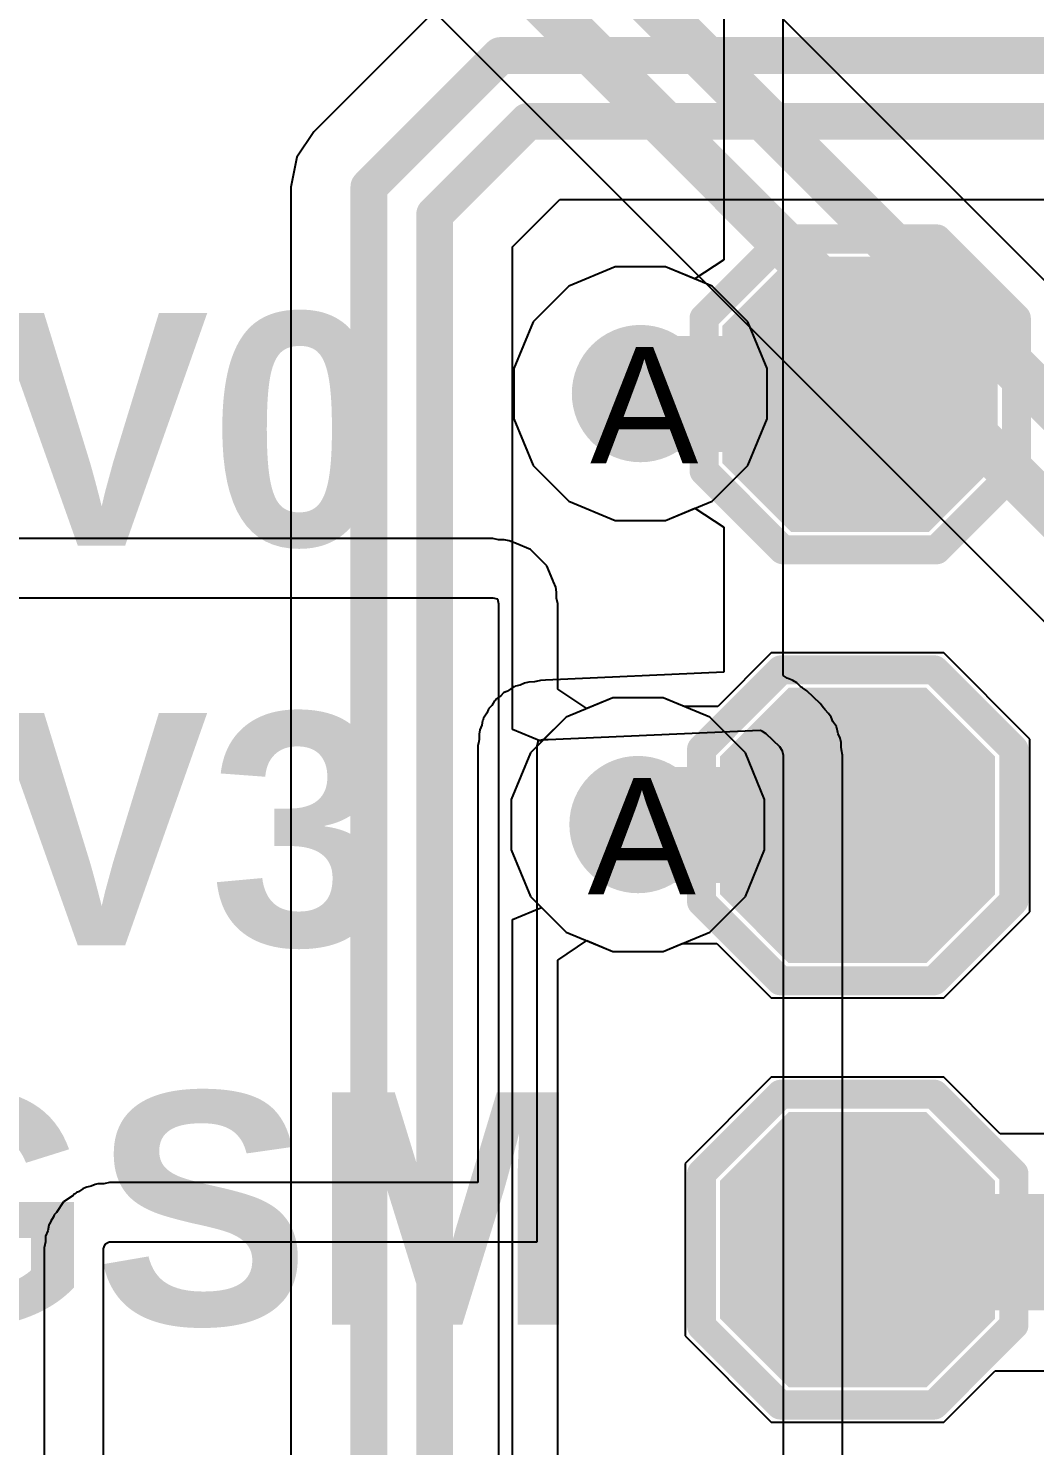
# Model space of a CAD drawing. Header units: inches. Extents: x 0 to 5271, y 0 to 5417.
# Drawn here: x 33.38 to 37.78, y 91.55 to 97.74 of the extents above; entities that cross this region are included whole.
import ezdxf

# ---------------------------------------------------------------- set-up
doc = ezdxf.new("R2010")
doc.units = ezdxf.units.IN
for name, color, linetype in [('Bottom Layer', 5, 'Continuous'), ('Drill Drawing', 1, 'Continuous'), ('L2_GND1', 16, 'Continuous'), ('L3_SIG1', 76, 'Continuous'), ('L4_PWR', 90, 'Continuous'), ('L5_GND2', 156, 'Continuous'), ('L6_SIG2', 130, 'Continuous'), ('L7_GND3', 216, 'Continuous'), ('Top Layer', 1, 'Continuous'), ('Top Overlay', 2, 'Continuous'), ('Top Paste', 8, 'Continuous'), ('Top Solder', 216, 'Continuous'), ('Via Holes', 16, 'Continuous')]:
    doc.layers.add(name, color=color, linetype=linetype)
doc.styles.add('Arial', font='', dxfattribs={"height": 0.2})
doc.styles.add('Arial_Bold', font='', dxfattribs={"height": 0.2})
doc.styles.get('Arial').set_extended_font_data('Arial')
doc.styles.get('Arial_Bold').set_extended_font_data('Arial', bold=True)

# ---------------------------------------------------------------- blocks, each defined once
blk = doc.blocks.new('T____________0_5___350')
at = {"layer": 'Top Layer'}
blk.add_hatch(color=1, dxfattribs=at).paths.add_polyline_path([(0.25, 0.5), (-0.25, 0.5), (-0.5, 0.25), (-0.5, -0.25), (-0.25, -0.5), (0.25, -0.5), (0.5, -0.25), (0.5, 0.25)])
at = {"layer": 'Top Paste'}
blk.add_hatch(color=8, dxfattribs=at).paths.add_polyline_path([(0.25, 0.5), (-0.25, 0.5), (-0.5, 0.25), (-0.5, -0.25), (-0.25, -0.5), (0.25, -0.5), (0.5, -0.25), (0.5, 0.25)])
at = {"layer": 'Top Solder'}
blk.add_hatch(color=216, dxfattribs=at).paths.add_polyline_path([(0.3008, 0.6016), (-0.3008, 0.6016), (-0.6016, 0.3008), (-0.6016, -0.3008), (-0.3008, -0.6016), (0.3008, -0.6016), (0.6016, -0.3008), (0.6016, 0.3008)])
at = {"layer": 'Top Overlay'}
for points in [[(-0.6818, 0.3332, 0.127, 0.127, 0), (-0.3355, 0.6795, 0.127, 0.127, 0)], [(-0.3355, 0.6795, 0.127, 0.127, 0), (0.3365, 0.6795, 0.127, 0.127, 0)], [(0.3365, 0.6795, 0.127, 0.127, 0), (0.6837, 0.3323, 0.127, 0.127, 0)], [(-0.6818, -0.3342, 0.127, 0.127, 0), (-0.6818, 0.3332, 0.127, 0.127, 0)], [(0.6837, -0.3298, 0.127, 0.127, 0), (0.6837, 0.3323, 0.127, 0.127, 0)], [(-0.6818, -0.3342, 0.127, 0.127, 0), (-0.3374, -0.6786, 0.127, 0.127, 0)], [(0.3349, -0.6786, 0.127, 0.127, 0), (0.6837, -0.3298, 0.127, 0.127, 0)], [(-0.3374, -0.6786, 0.127, 0.127, 0), (0.3349, -0.6786, 0.127, 0.127, 0)]]:
    blk.add_lwpolyline(points, format="xyseb", dxfattribs=at)
for points in [[(-0.3673, 0.6795, 0.0635, 0.0635, 1), (-0.3038, 0.6795, 0.0635, 0.0635, 1)], [(-0.3673, 0.6795, 0.0635, 0.0635, 1), (-0.3038, 0.6795, 0.0635, 0.0635, 1)], [(0.3047, 0.6795, 0.0635, 0.0635, 1), (0.3682, 0.6795, 0.0635, 0.0635, 1)], [(0.3047, 0.6795, 0.0635, 0.0635, 1), (0.3682, 0.6795, 0.0635, 0.0635, 1)], [(-0.7136, 0.3332, 0.0635, 0.0635, 1), (-0.6501, 0.3332, 0.0635, 0.0635, 1)], [(-0.7136, 0.3332, 0.0635, 0.0635, 1), (-0.6501, 0.3332, 0.0635, 0.0635, 1)], [(0.6519, 0.3323, 0.0635, 0.0635, 1), (0.7154, 0.3323, 0.0635, 0.0635, 1)], [(0.6519, 0.3323, 0.0635, 0.0635, 1), (0.7154, 0.3323, 0.0635, 0.0635, 1)], [(-0.7136, -0.3342, 0.0635, 0.0635, 1), (-0.6501, -0.3342, 0.0635, 0.0635, 1)], [(-0.7136, -0.3342, 0.0635, 0.0635, 1), (-0.6501, -0.3342, 0.0635, 0.0635, 1)], [(0.6519, -0.3298, 0.0635, 0.0635, 1), (0.7154, -0.3298, 0.0635, 0.0635, 1)], [(0.6519, -0.3298, 0.0635, 0.0635, 1), (0.7154, -0.3298, 0.0635, 0.0635, 1)], [(-0.3692, -0.6786, 0.0635, 0.0635, 1), (-0.3057, -0.6786, 0.0635, 0.0635, 1)], [(-0.3692, -0.6786, 0.0635, 0.0635, 1), (-0.3057, -0.6786, 0.0635, 0.0635, 1)], [(0.3031, -0.6786, 0.0635, 0.0635, 1), (0.3666, -0.6786, 0.0635, 0.0635, 1)], [(0.3031, -0.6786, 0.0635, 0.0635, 1), (0.3666, -0.6786, 0.0635, 0.0635, 1)]]:
    blk.add_lwpolyline(points, format="xyseb", close=True, dxfattribs=at)
blk = doc.blocks.new('T____________0_5___351')
at = {"layer": 'Top Layer'}
blk.add_hatch(color=1, dxfattribs=at).paths.add_polyline_path([(0.25, 0.5), (-0.25, 0.5), (-0.5, 0.25), (-0.5, -0.25), (-0.25, -0.5), (0.25, -0.5), (0.5, -0.25), (0.5, 0.25)])
at = {"layer": 'Top Paste'}
blk.add_hatch(color=8, dxfattribs=at).paths.add_polyline_path([(0.25, 0.5), (-0.25, 0.5), (-0.5, 0.25), (-0.5, -0.25), (-0.25, -0.5), (0.25, -0.5), (0.5, -0.25), (0.5, 0.25)])
at = {"layer": 'Top Solder'}
blk.add_hatch(color=216, dxfattribs=at).paths.add_polyline_path([(0.3008, 0.6016), (-0.3008, 0.6016), (-0.6016, 0.3008), (-0.6016, -0.3008), (-0.3008, -0.6016), (0.3008, -0.6016), (0.6016, -0.3008), (0.6016, 0.3008)])
at = {"layer": 'Top Overlay'}
for points in [[(-0.6818, 0.3332, 0.127, 0.127, 0), (-0.3355, 0.6795, 0.127, 0.127, 0)], [(-0.3355, 0.6795, 0.127, 0.127, 0), (0.3365, 0.6795, 0.127, 0.127, 0)], [(0.3365, 0.6795, 0.127, 0.127, 0), (0.6837, 0.3324, 0.127, 0.127, 0)], [(-0.6818, -0.3341, 0.127, 0.127, 0), (-0.6818, 0.3332, 0.127, 0.127, 0)], [(0.6837, -0.3298, 0.127, 0.127, 0), (0.6837, 0.3324, 0.127, 0.127, 0)], [(-0.6818, -0.3341, 0.127, 0.127, 0), (-0.3374, -0.6786, 0.127, 0.127, 0)], [(0.3349, -0.6786, 0.127, 0.127, 0), (0.6837, -0.3298, 0.127, 0.127, 0)], [(-0.3374, -0.6786, 0.127, 0.127, 0), (0.3349, -0.6786, 0.127, 0.127, 0)]]:
    blk.add_lwpolyline(points, format="xyseb", dxfattribs=at)
for points in [[(-0.3673, 0.6795, 0.0635, 0.0635, 1), (-0.3038, 0.6795, 0.0635, 0.0635, 1)], [(-0.3673, 0.6795, 0.0635, 0.0635, 1), (-0.3038, 0.6795, 0.0635, 0.0635, 1)], [(0.3047, 0.6795, 0.0635, 0.0635, 1), (0.3682, 0.6795, 0.0635, 0.0635, 1)], [(0.3047, 0.6795, 0.0635, 0.0635, 1), (0.3682, 0.6795, 0.0635, 0.0635, 1)], [(-0.7136, 0.3332, 0.0635, 0.0635, 1), (-0.6501, 0.3332, 0.0635, 0.0635, 1)], [(-0.7136, 0.3332, 0.0635, 0.0635, 1), (-0.6501, 0.3332, 0.0635, 0.0635, 1)], [(0.6519, 0.3324, 0.0635, 0.0635, 1), (0.7154, 0.3324, 0.0635, 0.0635, 1)], [(0.6519, 0.3324, 0.0635, 0.0635, 1), (0.7154, 0.3324, 0.0635, 0.0635, 1)], [(-0.7136, -0.3341, 0.0635, 0.0635, 1), (-0.6501, -0.3341, 0.0635, 0.0635, 1)], [(-0.7136, -0.3341, 0.0635, 0.0635, 1), (-0.6501, -0.3341, 0.0635, 0.0635, 1)], [(0.6519, -0.3298, 0.0635, 0.0635, 1), (0.7154, -0.3298, 0.0635, 0.0635, 1)], [(0.6519, -0.3298, 0.0635, 0.0635, 1), (0.7154, -0.3298, 0.0635, 0.0635, 1)], [(-0.3692, -0.6786, 0.0635, 0.0635, 1), (-0.3057, -0.6786, 0.0635, 0.0635, 1)], [(-0.3692, -0.6786, 0.0635, 0.0635, 1), (-0.3057, -0.6786, 0.0635, 0.0635, 1)], [(0.3031, -0.6786, 0.0635, 0.0635, 1), (0.3666, -0.6786, 0.0635, 0.0635, 1)], [(0.3031, -0.6786, 0.0635, 0.0635, 1), (0.3666, -0.6786, 0.0635, 0.0635, 1)]]:
    blk.add_lwpolyline(points, format="xyseb", close=True, dxfattribs=at)
blk = doc.blocks.new('T____________0_5___356')
at = {"layer": 'Top Layer'}
blk.add_hatch(color=1, dxfattribs=at).paths.add_polyline_path([(0.25, 0.5), (-0.25, 0.5), (-0.5, 0.25), (-0.5, -0.25), (-0.25, -0.5), (0.25, -0.5), (0.5, -0.25), (0.5, 0.25)])
at = {"layer": 'Top Paste'}
blk.add_hatch(color=8, dxfattribs=at).paths.add_polyline_path([(0.25, 0.5), (-0.25, 0.5), (-0.5, 0.25), (-0.5, -0.25), (-0.25, -0.5), (0.25, -0.5), (0.5, -0.25), (0.5, 0.25)])
at = {"layer": 'Top Solder'}
blk.add_hatch(color=216, dxfattribs=at).paths.add_polyline_path([(0.3008, 0.6016), (-0.3008, 0.6016), (-0.6016, 0.3008), (-0.6016, -0.3008), (-0.3008, -0.6016), (0.3008, -0.6016), (0.6016, -0.3008), (0.6016, 0.3008)])
at = {"layer": 'Top Overlay'}
for points in [[(-0.6818, 0.3332, 0.127, 0.127, 0), (-0.3355, 0.6795, 0.127, 0.127, 0)], [(-0.3355, 0.6795, 0.127, 0.127, 0), (0.3365, 0.6795, 0.127, 0.127, 0)], [(0.3365, 0.6795, 0.127, 0.127, 0), (0.6837, 0.3324, 0.127, 0.127, 0)], [(-0.6818, -0.3341, 0.127, 0.127, 0), (-0.6818, 0.3332, 0.127, 0.127, 0)], [(0.6837, -0.3299, 0.127, 0.127, 0), (0.6837, 0.3324, 0.127, 0.127, 0)], [(-0.6818, -0.3341, 0.127, 0.127, 0), (-0.3374, -0.6786, 0.127, 0.127, 0)], [(0.3349, -0.6786, 0.127, 0.127, 0), (0.6837, -0.3299, 0.127, 0.127, 0)], [(-0.3374, -0.6786, 0.127, 0.127, 0), (0.3349, -0.6786, 0.127, 0.127, 0)]]:
    blk.add_lwpolyline(points, format="xyseb", dxfattribs=at)
for points in [[(-0.3673, 0.6795, 0.0635, 0.0635, 1), (-0.3038, 0.6795, 0.0635, 0.0635, 1)], [(-0.3673, 0.6795, 0.0635, 0.0635, 1), (-0.3038, 0.6795, 0.0635, 0.0635, 1)], [(0.3047, 0.6795, 0.0635, 0.0635, 1), (0.3682, 0.6795, 0.0635, 0.0635, 1)], [(0.3047, 0.6795, 0.0635, 0.0635, 1), (0.3682, 0.6795, 0.0635, 0.0635, 1)], [(-0.7136, 0.3332, 0.0635, 0.0635, 1), (-0.6501, 0.3332, 0.0635, 0.0635, 1)], [(-0.7136, 0.3332, 0.0635, 0.0635, 1), (-0.6501, 0.3332, 0.0635, 0.0635, 1)], [(0.6519, 0.3324, 0.0635, 0.0635, 1), (0.7154, 0.3324, 0.0635, 0.0635, 1)], [(0.6519, 0.3324, 0.0635, 0.0635, 1), (0.7154, 0.3324, 0.0635, 0.0635, 1)], [(-0.7136, -0.3341, 0.0635, 0.0635, 1), (-0.6501, -0.3341, 0.0635, 0.0635, 1)], [(-0.7136, -0.3341, 0.0635, 0.0635, 1), (-0.6501, -0.3341, 0.0635, 0.0635, 1)], [(0.6519, -0.3299, 0.0635, 0.0635, 1), (0.7154, -0.3299, 0.0635, 0.0635, 1)], [(0.6519, -0.3299, 0.0635, 0.0635, 1), (0.7154, -0.3299, 0.0635, 0.0635, 1)], [(-0.3692, -0.6786, 0.0635, 0.0635, 1), (-0.3057, -0.6786, 0.0635, 0.0635, 1)], [(-0.3692, -0.6786, 0.0635, 0.0635, 1), (-0.3057, -0.6786, 0.0635, 0.0635, 1)], [(0.3031, -0.6786, 0.0635, 0.0635, 1), (0.3666, -0.6786, 0.0635, 0.0635, 1)], [(0.3031, -0.6786, 0.0635, 0.0635, 1), (0.3666, -0.6786, 0.0635, 0.0635, 1)]]:
    blk.add_lwpolyline(points, format="xyseb", close=True, dxfattribs=at)

msp = doc.modelspace()

# ---------------------------------------------------------------- hatches: boundary and pattern name
at = {"layer": 'Bottom Layer'}
h = msp.add_hatch(color=5, dxfattribs=at)
edge = h.paths.add_edge_path()
edge.add_arc((36.0534, 96.1429), 0.3, 0, 360)
h = msp.add_hatch(color=5, dxfattribs=at)
edge = h.paths.add_edge_path()
edge.add_arc((36.0426, 94.2594), 0.3, 0, 360)
at = {"layer": 'L2_GND1'}
h = msp.add_hatch(color=16, dxfattribs=at)
edge = h.paths.add_edge_path()
edge.add_arc((36.0534, 96.1429), 0.3, 0, 360)
h = msp.add_hatch(color=16, dxfattribs=at)
edge = h.paths.add_edge_path()
edge.add_arc((36.0426, 94.2594), 0.3, 0, 360)
at = {"layer": 'L3_SIG1'}
h = msp.add_hatch(color=76, dxfattribs=at)
edge = h.paths.add_edge_path()
edge.add_arc((36.0534, 96.1429), 0.3, 0, 360)
h = msp.add_hatch(color=76, dxfattribs=at)
edge = h.paths.add_edge_path()
edge.add_arc((36.0426, 94.2594), 0.3, 0, 360)
at = {"layer": 'L4_PWR'}
h = msp.add_hatch(color=90, dxfattribs=at)
edge = h.paths.add_edge_path()
edge.add_arc((36.0534, 96.1429), 0.3, 0, 360)
h = msp.add_hatch(color=90, dxfattribs=at)
edge = h.paths.add_edge_path()
edge.add_arc((36.0426, 94.2594), 0.3, 0, 360)
at = {"layer": 'L5_GND2'}
h = msp.add_hatch(color=156, dxfattribs=at)
edge = h.paths.add_edge_path()
edge.add_arc((36.0534, 96.1429), 0.3, 0, 360)
h = msp.add_hatch(color=156, dxfattribs=at)
edge = h.paths.add_edge_path()
edge.add_arc((36.0426, 94.2594), 0.3, 0, 360)
at = {"layer": 'L6_SIG2'}
h = msp.add_hatch(color=130, dxfattribs=at)
edge = h.paths.add_edge_path()
edge.add_arc((36.0534, 96.1429), 0.3, 0, 360)
h = msp.add_hatch(color=130, dxfattribs=at)
edge = h.paths.add_edge_path()
edge.add_arc((36.0426, 94.2594), 0.3, 0, 360)
at = {"layer": 'L7_GND3'}
h = msp.add_hatch(color=216, dxfattribs=at)
edge = h.paths.add_edge_path()
edge.add_arc((36.0534, 96.1429), 0.3, 0, 360)
h = msp.add_hatch(color=216, dxfattribs=at)
edge = h.paths.add_edge_path()
edge.add_arc((36.0426, 94.2594), 0.3, 0, 360)
at = {"layer": 'Top Layer'}
h = msp.add_hatch(color=1, dxfattribs=at)
edge = h.paths.add_edge_path()
edge.add_arc((36.0534, 96.1429), 0.3, 0, 360)
h = msp.add_hatch(color=1, dxfattribs=at)
edge = h.paths.add_edge_path()
edge.add_arc((36.0426, 94.2594), 0.3, 0, 360)
at = {"layer": 'Via Holes'}
h = msp.add_hatch(color=7, dxfattribs=at)
edge = h.paths.add_edge_path()
edge.add_arc((36.0534, 96.1429), 0.15, 0, 360)
h = msp.add_hatch(color=7, dxfattribs=at)
edge = h.paths.add_edge_path()
edge.add_arc((36.0426, 94.2594), 0.15, 0, 360)

# ---------------------------------------------------------------- linework, layer by layer
at = {"layer": 'Bottom Layer'}
for p, q in [((38.0773, 96.3794), (35.313, 99.1438)), ((34.3638, 98.6004), (42.6027, 90.3616)), ((35.9324, 94.8134), (35.7288, 94.7291)), ((36.1528, 94.8134), (35.9324, 94.8134)), ((36.3564, 94.7291), (36.1528, 94.8134)), ((35.7288, 94.7291), (35.5729, 94.5732)), ((36.5123, 94.5732), (36.3564, 94.7291)), ((35.5729, 94.5732), (35.4886, 94.3696)), ((36.5966, 94.3696), (36.5123, 94.5732)), ((35.4886, 94.3696), (35.4886, 94.1492)), ((36.5966, 94.1492), (36.5966, 94.3696)), ((35.4886, 94.1492), (35.5729, 93.9456)), ((36.5123, 93.9456), (36.5966, 94.1492)), ((35.5729, 93.9456), (35.7288, 93.7897)), ((36.3564, 93.7897), (36.5123, 93.9456)), ((35.7288, 93.7897), (35.9324, 93.7054)), ((36.1528, 93.7054), (36.3564, 93.7897)), ((35.9324, 93.7054), (36.1528, 93.7054))]:
    msp.add_line(p, q, dxfattribs=at)
for points in [[(34.9504, 98.9936, 0.2032, 0.2032, 0), (43.3012, 90.6428, 0.2032, 0.2032, 0)], [(34.6202, 98.8568, 0.2032, 0.2032, 0), (42.9653, 90.5117, 0.2032, 0.2032, 0)]]:
    msp.add_lwpolyline(points, format="xyseb", dxfattribs=at)
at = {"layer": 'L2_GND1'}
for p, q in [((35.9432, 96.6969), (35.7396, 96.6125)), ((36.1636, 96.6969), (35.9432, 96.6969)), ((36.3672, 96.6125), (36.1636, 96.6969)), ((35.7396, 96.6125), (35.5837, 96.4567)), ((36.5231, 96.4567), (36.3672, 96.6125)), ((35.5837, 96.4567), (35.4994, 96.2531)), ((36.6074, 96.2531), (36.5231, 96.4567)), ((35.4994, 96.2531), (35.4994, 96.0327)), ((36.6074, 96.0327), (36.6074, 96.2531)), ((35.4994, 96.0327), (35.5837, 95.829)), ((36.5231, 95.829), (36.6074, 96.0327)), ((35.5837, 95.829), (35.7396, 95.6732)), ((36.3672, 95.6732), (36.5231, 95.829)), ((35.7396, 95.6732), (35.9432, 95.5889)), ((36.1636, 95.5889), (36.3672, 95.6732)), ((35.9432, 95.5889), (36.1636, 95.5889)), ((35.9324, 94.8134), (35.7288, 94.7291)), ((36.1528, 94.8134), (35.9324, 94.8134)), ((36.3564, 94.7291), (36.1528, 94.8134)), ((35.7288, 94.7291), (35.5729, 94.5732)), ((36.5123, 94.5732), (36.3564, 94.7291)), ((35.5729, 94.5732), (35.4886, 94.3696)), ((36.5966, 94.3696), (36.5123, 94.5732)), ((35.4886, 94.3696), (35.4886, 94.1492)), ((36.5966, 94.1492), (36.5966, 94.3696)), ((35.4886, 94.1492), (35.5729, 93.9456)), ((36.5123, 93.9456), (36.5966, 94.1492)), ((35.5729, 93.9456), (35.7288, 93.7897)), ((36.3564, 93.7897), (36.5123, 93.9456)), ((35.7288, 93.7897), (35.9324, 93.7054)), ((36.1528, 93.7054), (36.3564, 93.7897)), ((35.9324, 93.7054), (36.1528, 93.7054))]:
    msp.add_line(p, q, dxfattribs=at)
at = {"layer": 'L3_SIG1'}
for p, q in [((35.4075, 95.509), (22.5045, 95.509)), ((35.4325, 95.504), (35.4075, 95.509)), ((35.458, 95.504), (35.4325, 95.504)), ((35.4793, 95.4998), (35.458, 95.504)), ((35.5029, 95.49), (35.4793, 95.4998)), ((35.5066, 95.4893), (35.5029, 95.49)), ((35.5098, 95.4871), (35.5066, 95.4893)), ((35.5726, 95.4611), (35.5098, 95.4871)), ((35.6441, 95.3896), (35.5726, 95.4611)), ((35.6701, 95.3268), (35.6441, 95.3896)), ((35.6723, 95.3236), (35.6701, 95.3268)), ((35.673, 95.3199), (35.6723, 95.3236)), ((35.6828, 95.2963), (35.673, 95.3199)), ((35.687, 95.275), (35.6828, 95.2963)), ((35.687, 95.2495), (35.687, 95.275)), ((22.5045, 95.25), (35.4075, 95.25)), ((35.4075, 95.25), (35.4288, 95.2458)), ((35.4288, 95.2458), (35.433, 95.2245)), ((35.433, 95.2245), (35.433, 90.8336)), ((35.692, 95.2245), (35.687, 95.2495)), ((35.692, 94.8513), (35.692, 95.2245)), ((35.819, 94.7664), (35.692, 94.8513)), ((35.9324, 94.8134), (35.819, 94.7664)), ((36.1528, 94.8134), (35.9324, 94.8134)), ((36.3564, 94.7291), (36.1528, 94.8134)), ((36.5123, 94.5732), (36.3564, 94.7291)), ((36.5966, 94.3696), (36.5123, 94.5732)), ((36.5966, 94.1492), (36.5966, 94.3696)), ((36.5123, 93.9456), (36.5966, 94.1492)), ((36.3564, 93.7897), (36.5123, 93.9456)), ((36.1528, 93.7054), (36.3564, 93.7897)), ((35.692, 93.6675), (35.819, 93.7524)), ((35.819, 93.7524), (35.9324, 93.7054)), ((35.692, 91.1723), (35.692, 93.6675)), ((35.9324, 93.7054), (36.1528, 93.7054))]:
    msp.add_line(p, q, dxfattribs=at)
at = {"layer": 'L4_PWR'}
for p, q in [((36.6776, 94.9105), (36.6776, 103.1985)), ((36.4186, 103.1179), (36.4186, 96.727)), ((35.9432, 96.6969), (35.7396, 96.6125)), ((36.1636, 96.6969), (35.9432, 96.6969)), ((36.2916, 96.6438), (36.1636, 96.6969)), ((36.4186, 96.727), (36.2916, 96.6438)), ((35.7396, 96.6125), (35.5837, 96.4567)), ((35.5837, 96.4567), (35.4994, 96.2531)), ((35.4994, 96.2531), (35.4994, 96.0327)), ((35.4994, 96.0327), (35.5837, 95.829)), ((35.5837, 95.829), (35.7396, 95.6732)), ((35.7396, 95.6732), (35.9432, 95.5889)), ((36.1636, 95.5889), (36.2916, 95.6419)), ((36.2916, 95.6419), (36.4186, 95.5587)), ((35.9432, 95.5889), (36.1636, 95.5889)), ((36.4186, 95.5587), (36.4186, 94.9249)), ((35.6385, 94.8905), (35.6159, 94.8895)), ((36.4186, 94.9249), (35.6385, 94.8905)), ((35.6385, 94.8905), (35.6385, 94.8905)), ((36.6952, 94.8993), (36.6776, 94.9105)), ((36.7163, 94.8911), (36.6952, 94.8993)), ((36.7199, 94.8888), (36.7163, 94.8911)), ((35.4552, 94.8349), (35.4429, 94.8215)), ((35.4607, 94.8375), (35.4552, 94.8349)), ((35.4617, 94.8385), (35.4607, 94.8375)), ((35.472, 94.8428), (35.4617, 94.8385)), ((35.476, 94.8446), (35.472, 94.8428)), ((35.4967, 94.8598), (35.476, 94.8446)), ((35.4986, 94.8607), (35.4967, 94.8598)), ((35.5035, 94.8619), (35.4986, 94.8607)), ((35.5074, 94.8645), (35.5035, 94.8619)), ((35.5269, 94.8684), (35.5074, 94.8645)), ((35.5467, 94.8776), (35.5269, 94.8684)), ((35.5656, 94.8822), (35.5467, 94.8776)), ((35.5899, 94.8833), (35.5656, 94.8822)), ((35.5957, 94.8848), (35.5899, 94.8833)), ((35.5958, 94.8848), (35.5957, 94.8848)), ((35.5963, 94.8847), (35.5958, 94.8848)), ((35.5967, 94.8848), (35.5963, 94.8847)), ((35.5968, 94.8848), (35.5967, 94.8848)), ((35.6159, 94.8895), (35.5968, 94.8848)), ((36.7367, 94.8786), (36.7199, 94.8888)), ((36.7199, 94.8888), (36.7199, 94.8888)), ((36.7534, 94.8633), (36.7367, 94.8786)), ((36.7584, 94.8603), (36.7534, 94.8633)), ((36.7605, 94.8583), (36.7584, 94.8603)), ((36.7614, 94.8571), (36.7605, 94.8583)), ((36.7625, 94.8564), (36.7614, 94.8571)), ((36.7626, 94.8563), (36.7625, 94.8564)), ((36.7815, 94.8443), (36.7626, 94.8563)), ((36.84, 94.7882), (36.7815, 94.8443)), ((35.3903, 94.767), (35.3879, 94.7614)), ((35.4031, 94.7798), (35.3903, 94.767)), ((35.4152, 94.8), (35.4031, 94.7798)), ((35.42, 94.8035), (35.4152, 94.8)), ((35.4234, 94.8084), (35.42, 94.8035)), ((35.4429, 94.8215), (35.4234, 94.8084)), ((36.8536, 94.7689), (36.84, 94.7882)), ((36.855, 94.7679), (36.8536, 94.7689)), ((36.8564, 94.7665), (36.855, 94.7679)), ((36.8597, 94.7616), (36.8564, 94.7665)), ((35.3629, 94.7135), (35.3599, 94.6938)), ((35.3653, 94.7175), (35.3629, 94.7135)), ((35.3663, 94.7224), (35.3653, 94.7175)), ((35.3664, 94.7225), (35.3663, 94.7224)), ((35.3672, 94.7244), (35.3664, 94.7225)), ((35.3664, 94.7225), (35.3664, 94.7225)), ((35.3815, 94.7458), (35.3672, 94.7244)), ((35.3829, 94.7494), (35.3815, 94.7458)), ((35.3869, 94.7603), (35.3829, 94.7494)), ((35.3879, 94.7614), (35.3869, 94.7603)), ((36.8763, 94.745), (36.8597, 94.7616)), ((36.8872, 94.7287), (36.8763, 94.745)), ((36.8951, 94.7096), (36.8872, 94.7287)), ((36.898, 94.7054), (36.8951, 94.7096)), ((36.8981, 94.7052), (36.898, 94.7054)), ((36.9104, 94.6877), (36.8981, 94.7052)), ((35.3516, 94.6737), (35.3478, 94.6546)), ((35.3478, 94.6546), (35.3478, 94.6294)), ((35.3599, 94.6938), (35.3516, 94.6737)), ((35.6499, 94.6317), (36.5772, 94.6726)), ((36.5772, 94.6726), (36.5808, 94.6703)), ((36.5808, 94.6703), (36.5835, 94.6693)), ((36.5835, 94.6693), (36.5856, 94.6673)), ((36.5856, 94.6673), (36.6024, 94.6571)), ((36.6024, 94.6571), (36.661, 94.6011)), ((36.911, 94.6849), (36.9104, 94.6877)), ((36.9126, 94.6825), (36.911, 94.6849)), ((36.9167, 94.6615), (36.9126, 94.6825)), ((36.9169, 94.6614), (36.9167, 94.6615)), ((36.9178, 94.6564), (36.9169, 94.6614)), ((36.9262, 94.6375), (36.9178, 94.6564)), ((35.3466, 94.6231), (35.3428, 94.6041)), ((35.3428, 94.6041), (35.3428, 92.6948)), ((35.3478, 94.6294), (35.3466, 94.6234)), ((35.3466, 94.6234), (35.3466, 94.6234)), ((35.3466, 94.6234), (35.3466, 94.6233)), ((35.3466, 94.6233), (35.3466, 94.6231)), ((35.6018, 94.6041), (35.6056, 94.6231)), ((35.6018, 92.4358), (35.6018, 94.6041)), ((35.6056, 94.6233), (35.6064, 94.6252)), ((35.6056, 94.6231), (35.6056, 94.6233)), ((35.6064, 94.6252), (35.6083, 94.6261)), ((35.6083, 94.6261), (35.6084, 94.6261)), ((35.6084, 94.6261), (35.6273, 94.6307)), ((35.6273, 94.6307), (35.6499, 94.6317)), ((35.6499, 94.6317), (35.6499, 94.6317)), ((36.661, 94.6011), (36.6719, 94.5848)), ((36.6719, 94.5848), (36.6733, 94.5834)), ((36.6733, 94.5834), (36.6733, 94.5814)), ((36.6733, 94.5814), (36.6776, 94.5622)), ((36.9304, 94.6184), (36.9262, 94.6375)), ((36.9309, 94.5948), (36.9304, 94.6184)), ((36.9322, 94.589), (36.9309, 94.5948)), ((36.932, 94.5854), (36.9323, 94.587)), ((36.9366, 94.5622), (36.932, 94.5854)), ((36.9323, 94.587), (36.9322, 94.589)), ((36.6776, 94.5622), (36.6776, 87.4083)), ((36.9366, 87.4083), (36.9366, 94.5622)), ((33.6147, 92.667), (33.5967, 92.655)), ((33.629, 92.6729), (33.6147, 92.667)), ((33.6322, 92.675), (33.629, 92.6729)), ((33.629, 92.6729), (33.629, 92.6729)), ((33.6511, 92.6788), (33.6322, 92.675)), ((33.6685, 92.687), (33.6511, 92.6788)), ((33.6749, 92.6873), (33.6685, 92.687)), ((33.6685, 92.687), (33.6685, 92.687)), ((33.6808, 92.6898), (33.6749, 92.6873)), ((33.7063, 92.6898), (33.6808, 92.6898)), ((33.7313, 92.6948), (33.7063, 92.6898)), ((35.3428, 92.6948), (33.7313, 92.6948)), ((33.5307, 92.6109), (33.4997, 92.5644)), ((33.5726, 92.6388), (33.5307, 92.6109)), ((33.5307, 92.6109), (33.5307, 92.6109)), ((33.5307, 92.6109), (33.5307, 92.6109)), ((33.5771, 92.6439), (33.5726, 92.6388)), ((33.5809, 92.6457), (33.5771, 92.6439)), ((33.5843, 92.649), (33.5809, 92.6457)), ((33.5874, 92.6511), (33.5843, 92.649)), ((33.5967, 92.655), (33.5874, 92.6511)), ((33.4866, 92.5449), (33.4746, 92.5269)), ((33.4905, 92.5541), (33.4866, 92.5449)), ((33.4926, 92.5573), (33.4905, 92.5541)), ((33.4997, 92.5644), (33.4926, 92.5573)), ((33.4616, 92.4844), (33.4518, 92.4608)), ((33.4665, 92.5094), (33.4616, 92.4844)), ((33.4687, 92.5126), (33.4665, 92.5094)), ((33.4746, 92.5269), (33.4687, 92.5126)), ((33.4687, 92.5126), (33.4687, 92.5126)), ((33.4518, 92.4353), (33.4468, 92.4103)), ((33.4518, 92.4608), (33.4518, 92.4353)), ((33.7058, 92.4103), (33.7079, 92.4134)), ((33.7079, 92.4134), (33.7138, 92.4277)), ((33.7138, 92.4277), (33.7281, 92.4337)), ((33.7281, 92.4337), (33.7313, 92.4358)), ((33.7313, 92.4358), (33.7313, 92.4358)), ((33.7313, 92.4358), (35.6018, 92.4358)), ((33.4468, 92.4103), (33.4468, 91.313)), ((33.7058, 88.3277), (33.7058, 92.4103))]:
    msp.add_line(p, q, dxfattribs=at)
at = {"layer": 'L5_GND2'}
for p, q in [((35.9324, 94.8134), (35.7288, 94.7291)), ((36.1528, 94.8134), (35.9324, 94.8134)), ((36.3564, 94.7291), (36.1528, 94.8134)), ((35.7288, 94.7291), (35.5729, 94.5732)), ((36.5123, 94.5732), (36.3564, 94.7291)), ((35.5729, 94.5732), (35.4886, 94.3696)), ((36.5966, 94.3696), (36.5123, 94.5732)), ((35.4886, 94.3696), (35.4886, 94.1492)), ((36.5966, 94.1492), (36.5966, 94.3696)), ((35.4886, 94.1492), (35.5729, 93.9456)), ((36.5123, 93.9456), (36.5966, 94.1492)), ((35.5729, 93.9456), (35.7288, 93.7897)), ((36.3564, 93.7897), (36.5123, 93.9456)), ((35.7288, 93.7897), (35.9324, 93.7054)), ((36.1528, 93.7054), (36.3564, 93.7897)), ((35.9324, 93.7054), (36.1528, 93.7054))]:
    msp.add_line(p, q, dxfattribs=at)
at = {"layer": 'L6_SIG2'}
for p, q in [((35.9324, 94.8134), (35.7288, 94.7291)), ((36.1528, 94.8134), (35.9324, 94.8134)), ((36.3564, 94.7291), (36.1528, 94.8134)), ((35.7288, 94.7291), (35.5729, 94.5732)), ((36.5123, 94.5732), (36.3564, 94.7291)), ((35.5729, 94.5732), (35.4886, 94.3696)), ((36.5966, 94.3696), (36.5123, 94.5732)), ((35.4886, 94.3696), (35.4886, 94.1492)), ((36.5966, 94.1492), (36.5966, 94.3696)), ((35.4886, 94.1492), (35.5729, 93.9456)), ((36.5123, 93.9456), (36.5966, 94.1492)), ((35.5729, 93.9456), (35.7288, 93.7897)), ((36.3564, 93.7897), (36.5123, 93.9456)), ((35.7288, 93.7897), (35.9324, 93.7054)), ((36.1528, 93.7054), (36.3564, 93.7897)), ((35.9324, 93.7054), (36.1528, 93.7054))]:
    msp.add_line(p, q, dxfattribs=at)
at = {"layer": 'L7_GND3'}
for p, q in [((35.9324, 94.8134), (35.7288, 94.7291)), ((36.1528, 94.8134), (35.9324, 94.8134)), ((36.3564, 94.7291), (36.1528, 94.8134)), ((35.7288, 94.7291), (35.5729, 94.5732)), ((36.5123, 94.5732), (36.3564, 94.7291)), ((35.5729, 94.5732), (35.4886, 94.3696)), ((36.5966, 94.3696), (36.5123, 94.5732)), ((35.4886, 94.3696), (35.4886, 94.1492)), ((36.5966, 94.1492), (36.5966, 94.3696)), ((35.4886, 94.1492), (35.5729, 93.9456)), ((36.5123, 93.9456), (36.5966, 94.1492)), ((35.5729, 93.9456), (35.7288, 93.7897)), ((36.3564, 93.7897), (36.5123, 93.9456)), ((35.7288, 93.7897), (35.9324, 93.7054)), ((36.1528, 93.7054), (36.3564, 93.7897)), ((35.9324, 93.7054), (36.1528, 93.7054))]:
    msp.add_line(p, q, dxfattribs=at)
at = {"layer": 'Top Layer'}
for p, q in [((35.2, 97.8614), (34.6247, 97.2861)), ((34.6247, 97.2861), (34.5508, 97.1755)), ((34.5508, 97.1755), (34.5249, 97.045)), ((34.5249, 97.045), (34.5249, 97.045)), ((34.5249, 97.045), (34.5249, 86.0998)), ((35.4945, 96.7846), (35.7015, 96.9916)), ((35.7015, 96.9916), (41.4135, 96.9916)), ((35.4945, 94.6744), (35.4945, 96.7846)), ((36.6257, 95.0095), (36.3915, 94.7754)), ((37.3797, 95.0095), (36.6257, 95.0095)), ((37.7567, 94.6325), (37.3797, 95.0095)), ((35.9324, 94.8134), (35.7288, 94.7291)), ((36.1528, 94.8134), (35.9324, 94.8134)), ((36.2445, 94.7754), (36.1528, 94.8134)), ((36.3915, 94.7754), (36.2445, 94.7754)), ((35.7288, 94.7291), (35.6215, 94.6218)), ((35.6215, 94.6218), (35.4945, 94.6744)), ((37.7567, 93.8785), (37.7567, 94.6325)), ((35.4945, 93.8444), (35.6215, 93.897)), ((35.4945, 91.0793), (35.4945, 93.8444)), ((35.6215, 93.897), (35.7288, 93.7897)), ((37.3797, 93.5015), (37.7567, 93.8785)), ((35.7288, 93.7897), (35.9324, 93.7054)), ((36.1528, 93.7054), (36.2352, 93.7395)), ((36.2352, 93.7395), (36.3877, 93.7395)), ((36.3877, 93.7395), (36.6257, 93.5015)), ((35.9324, 93.7054), (36.1528, 93.7054)), ((36.6257, 93.5015), (37.3797, 93.5015)), ((36.6257, 93.1554), (36.2487, 92.7784)), ((37.3797, 93.1554), (36.6257, 93.1554)), ((37.6265, 92.9085), (37.3797, 93.1554)), ((39.0464, 92.9085), (37.6265, 92.9085)), ((36.2487, 92.7784), (36.2487, 92.0244)), ((36.2487, 92.0244), (36.6257, 91.6474)), ((37.3797, 91.6474), (37.6049, 91.8726)), ((37.6049, 91.8726), (38.9943, 91.8726)), ((36.6257, 91.6474), (37.3797, 91.6474))]:
    msp.add_line(p, q, dxfattribs=at)
for points in [[(34.8658, 97.045, 0.1608, 0.1608, 0), (35.4411, 97.6203, 0.1608, 0.1608, 0)], [(35.4411, 97.6203, 0.1608, 0.1608, 0), (41.6739, 97.6203, 0.1608, 0.1608, 0)], [(35.1536, 96.9258, 0.1608, 0.1608, 0), (35.5603, 97.3325, 0.1608, 0.1608, 0)], [(35.5603, 97.3325, 0.1608, 0.1608, 0), (41.5547, 97.3325, 0.1608, 0.1608, 0)], [(34.8658, 85.9585, 0.1608, 0.1608, 0), (34.8658, 97.045, 0.1608, 0.1608, 0)], [(35.1536, 85.8393, 0.1608, 0.1608, 0), (35.1536, 96.9258, 0.1608, 0.1608, 0)], [(36.0553, 96.1409, 0.508, 0.508, 0), (37.0115, 96.1409, 0.508, 0.508, 0)], [(36.0445, 94.2575, 0.508, 0.508, 0), (37.0007, 94.2575, 0.508, 0.508, 0)], [(36.0426, 94.2594, 0.254, 0.254, 0), (36.0445, 94.2575, 0.254, 0.254, 0)], [(37.0007, 94.2575, 0.254, 0.254, 0), (37.0027, 94.2555, 0.254, 0.254, 0)], [(37.0027, 92.4014, 0.508, 0.508, 0), (37.0135, 92.3906, 0.508, 0.508, 0)], [(37.0135, 92.3906, 0.508, 0.508, 0), (39.2068, 92.3906, 0.508, 0.508, 0)]]:
    msp.add_lwpolyline(points, format="xyseb", dxfattribs=at)
for points in [[(35.4009, 97.6203, 0.0804, 0.0804, 1), (35.4813, 97.6203, 0.0804, 0.0804, 1)], [(35.4009, 97.6203, 0.0804, 0.0804, 1), (35.4813, 97.6203, 0.0804, 0.0804, 1)], [(35.5201, 97.3325, 0.0804, 0.0804, 1), (35.6005, 97.3325, 0.0804, 0.0804, 1)], [(35.5201, 97.3325, 0.0804, 0.0804, 1), (35.6005, 97.3325, 0.0804, 0.0804, 1)], [(34.8256, 97.045, 0.0804, 0.0804, 1), (34.906, 97.045, 0.0804, 0.0804, 1)], [(34.8256, 97.045, 0.0804, 0.0804, 1), (34.906, 97.045, 0.0804, 0.0804, 1)], [(35.1134, 96.9258, 0.0804, 0.0804, 1), (35.1938, 96.9258, 0.0804, 0.0804, 1)], [(35.1134, 96.9258, 0.0804, 0.0804, 1), (35.1938, 96.9258, 0.0804, 0.0804, 1)], [(35.9283, 96.1409, 0.254, 0.254, 1), (36.1823, 96.1409, 0.254, 0.254, 1)], [(36.8845, 96.1409, 0.254, 0.254, 1), (37.1385, 96.1409, 0.254, 0.254, 1)], [(35.9175, 94.2575, 0.254, 0.254, 1), (36.1715, 94.2575, 0.254, 0.254, 1)], [(36.8737, 94.2575, 0.254, 0.254, 1), (37.1277, 94.2575, 0.254, 0.254, 1)], [(35.9791, 94.2594, 0.127, 0.127, 1), (36.1061, 94.2594, 0.127, 0.127, 1)], [(35.981, 94.2575, 0.127, 0.127, 1), (36.108, 94.2575, 0.127, 0.127, 1)], [(36.9372, 94.2575, 0.127, 0.127, 1), (37.0642, 94.2575, 0.127, 0.127, 1)], [(36.9392, 94.2555, 0.127, 0.127, 1), (37.0662, 94.2555, 0.127, 0.127, 1)], [(36.8757, 92.4014, 0.254, 0.254, 1), (37.1297, 92.4014, 0.254, 0.254, 1)], [(36.8865, 92.3906, 0.254, 0.254, 1), (37.1405, 92.3906, 0.254, 0.254, 1)], [(36.8865, 92.3906, 0.254, 0.254, 1), (37.1405, 92.3906, 0.254, 0.254, 1)]]:
    msp.add_lwpolyline(points, format="xyseb", close=True, dxfattribs=at)

# ---------------------------------------------------------------- block references
for name, p in [('T____________0_5___350', (37.0135, 96.139)), ('T____________0_5___351', (37.0027, 94.2556)), ('T____________0_5___356', (37.0027, 92.4014))]:
    msp.add_blockref(name, p)

# ---------------------------------------------------------------- texts
at = {"layer": 'Drill Drawing', "style": 'Arial'}
for p in [(35.8333, 95.8381), (35.8225, 93.9547)]:
    msp.add_text('A', height=0.508, dxfattribs=at).set_placement(p)
at = {"layer": 'Top Overlay', "style": 'Arial_Bold'}
for s, p in [('5V0', (32.433, 95.4787)), ('3V3', (32.433, 93.7314)), ('GSM', (32.56, 92.0737))]:
    msp.add_text(s, height=1.016, dxfattribs=at).set_placement(p)

doc.saveas('drawing.dxf')
